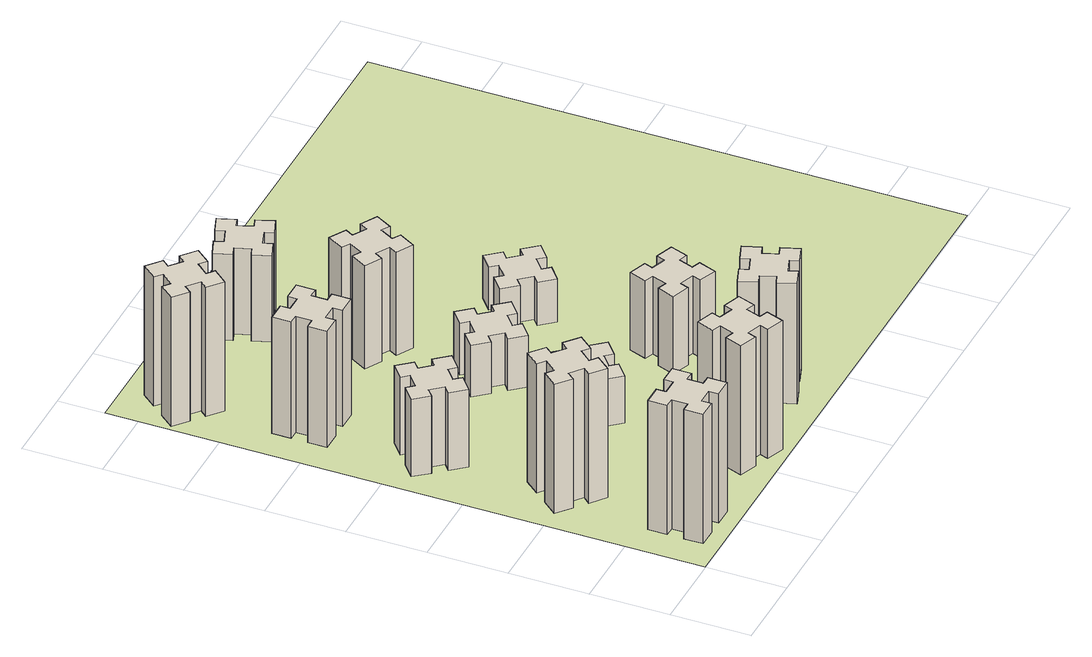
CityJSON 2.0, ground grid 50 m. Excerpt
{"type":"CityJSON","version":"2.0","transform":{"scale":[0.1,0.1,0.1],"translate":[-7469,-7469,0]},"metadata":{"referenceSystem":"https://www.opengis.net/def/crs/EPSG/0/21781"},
"CityObjects":{
"building1":{"type":"Building","attributes":{"class":"1000","function":"1000","usage":"1000","yearOfConstruction":2016,"roofType":"1000","measuredHeight":90,"storeysAboveGround":30,"storeysBelowGround":0},"geometry":[{"type":"Solid","lod":"1","boundaries":[[[[0,1,2,3,4,5,6,7,8,9,10,11,12,13,14,15,16,17,18,19]],[[17,16,20,21]],[[16,15,22,20]],[[15,14,23,22]],[[14,13,24,23]],[[13,12,25,24]],[[12,11,26,25]],[[11,10,27,26]],[[10,9,28,27]],[[9,8,29,28]],[[8,7,30,29]],[[7,6,31,30]],[[6,5,32,31]],[[5,4,33,32]],[[4,3,34,33]],[[3,2,35,34]],[[2,1,36,35]],[[1,0,37,36]],[[0,19,38,37]],[[19,18,39,38]],[[18,17,21,39]],[[24,25,26,27,28,29,30,31,32,33,34,35,36,37,38,39,21,20,22,23]]]]}]},
"building2":{"type":"Building","attributes":{"class":"1000","function":"1000","usage":"1000","yearOfConstruction":2016,"roofType":"1000","measuredHeight":90,"storeysAboveGround":30,"storeysBelowGround":0},"geometry":[{"type":"Solid","lod":"1","boundaries":[[[[40,41,42,43,44,45,46,47,48,49,50,51,52,53,54,55,56,57,58,59]],[[57,56,60,61]],[[56,55,62,60]],[[55,54,63,62]],[[54,53,64,63]],[[53,52,65,64]],[[52,51,66,65]],[[51,50,67,66]],[[50,49,68,67]],[[49,48,69,68]],[[48,47,70,69]],[[47,46,71,70]],[[46,45,72,71]],[[45,44,73,72]],[[44,43,74,73]],[[43,42,75,74]],[[42,41,76,75]],[[41,40,77,76]],[[40,59,78,77]],[[59,58,79,78]],[[58,57,61,79]],[[64,65,66,67,68,69,70,71,72,73,74,75,76,77,78,79,61,60,62,63]]]]}]},
"building3":{"type":"Building","attributes":{"class":"1000","function":"1000","usage":"1000","yearOfConstruction":2016,"roofType":"1000","measuredHeight":54,"storeysAboveGround":30,"storeysBelowGround":0},"geometry":[{"type":"Solid","lod":"1","boundaries":[[[[80,81,82,83,84,85,86,87,88,89,90,91,92,93,94,95,96,97,98,99]],[[97,96,100,101]],[[96,95,102,100]],[[95,94,103,102]],[[94,93,104,103]],[[93,92,105,104]],[[92,91,106,105]],[[91,90,107,106]],[[90,89,108,107]],[[89,88,109,108]],[[88,87,110,109]],[[87,86,111,110]],[[86,85,112,111]],[[85,84,113,112]],[[84,83,114,113]],[[83,82,115,114]],[[82,81,116,115]],[[81,80,117,116]],[[80,99,118,117]],[[99,98,119,118]],[[98,97,101,119]],[[104,105,106,107,108,109,110,111,112,113,114,115,116,117,118,119,101,100,102,103]]]]}]},
"building4":{"type":"Building","attributes":{"class":"1000","function":"1000","usage":"1000","yearOfConstruction":2016,"roofType":"1000","measuredHeight":81,"storeysAboveGround":30,"storeysBelowGround":0},"geometry":[{"type":"Solid","lod":"1","boundaries":[[[[120,121,122,123,124,125,126,127,128,129,130,131,132,133,134,135,136,137,138,139]],[[137,136,140,141]],[[136,135,142,140]],[[135,134,143,142]],[[134,133,144,143]],[[133,132,145,144]],[[132,131,146,145]],[[131,130,147,146]],[[130,129,148,147]],[[129,128,149,148]],[[128,127,150,149]],[[127,126,151,150]],[[126,125,152,151]],[[125,124,153,152]],[[124,123,154,153]],[[123,122,155,154]],[[122,121,156,155]],[[121,120,157,156]],[[120,139,158,157]],[[139,138,159,158]],[[138,137,141,159]],[[144,145,146,147,148,149,150,151,152,153,154,155,156,157,158,159,141,140,142,143]]]]}]},
"building5":{"type":"Building","attributes":{"class":"1000","function":"1000","usage":"1000","yearOfConstruction":2016,"roofType":"1000","measuredHeight":90,"storeysAboveGround":30,"storeysBelowGround":0},"geometry":[{"type":"Solid","lod":"1","boundaries":[[[[160,161,162,163,164,165,166,167,168,169,170,171,172,173,174,175,176,177,178,179]],[[177,176,180,181]],[[176,175,182,180]],[[175,174,183,182]],[[174,173,184,183]],[[173,172,185,184]],[[172,171,186,185]],[[171,170,187,186]],[[170,169,188,187]],[[169,168,189,188]],[[168,167,190,189]],[[167,166,191,190]],[[166,165,192,191]],[[165,164,193,192]],[[164,163,194,193]],[[163,162,195,194]],[[162,161,196,195]],[[161,160,197,196]],[[160,179,198,197]],[[179,178,199,198]],[[178,177,181,199]],[[184,185,186,187,188,189,190,191,192,193,194,195,196,197,198,199,181,180,182,183]]]]}]},
"building6":{"type":"Building","attributes":{"class":"1000","function":"1000","usage":"1000","yearOfConstruction":2016,"roofType":"1000","measuredHeight":90,"storeysAboveGround":30,"storeysBelowGround":0},"geometry":[{"type":"Solid","lod":"1","boundaries":[[[[200,201,202,203,204,205,206,207,208,209,210,211,212,213,214,215,216,217,218,219]],[[217,216,220,221]],[[216,215,222,220]],[[215,214,223,222]],[[214,213,224,223]],[[213,212,225,224]],[[212,211,226,225]],[[211,210,227,226]],[[210,209,228,227]],[[209,208,229,228]],[[208,207,230,229]],[[207,206,231,230]],[[206,205,232,231]],[[205,204,233,232]],[[204,203,234,233]],[[203,202,235,234]],[[202,201,236,235]],[[201,200,237,236]],[[200,219,238,237]],[[219,218,239,238]],[[218,217,221,239]],[[224,225,226,227,228,229,230,231,232,233,234,235,236,237,238,239,221,220,222,223]]]]}]},
"building7":{"type":"Building","attributes":{"class":"1000","function":"1000","usage":"1000","yearOfConstruction":2016,"roofType":"1000","measuredHeight":33,"storeysAboveGround":30,"storeysBelowGround":0},"geometry":[{"type":"Solid","lod":"1","boundaries":[[[[240,241,242,243,244,245,246,247,248,249,250,251,252,253,254,255,256,257,258,259]],[[257,256,260,261]],[[256,255,262,260]],[[255,254,263,262]],[[254,253,264,263]],[[253,252,265,264]],[[252,251,266,265]],[[251,250,267,266]],[[250,249,268,267]],[[249,248,269,268]],[[248,247,270,269]],[[247,246,271,270]],[[246,245,272,271]],[[245,244,273,272]],[[244,243,274,273]],[[243,242,275,274]],[[242,241,276,275]],[[241,240,277,276]],[[240,259,278,277]],[[259,258,279,278]],[[258,257,261,279]],[[264,265,266,267,268,269,270,271,272,273,274,275,276,277,278,279,261,260,262,263]]]]}]},
"building8":{"type":"Building","attributes":{"class":"1000","function":"1000","usage":"1000","yearOfConstruction":2016,"roofType":"1000","measuredHeight":36,"storeysAboveGround":30,"storeysBelowGround":0},"geometry":[{"type":"Solid","lod":"1","boundaries":[[[[280,281,282,283,284,285,286,287,288,289,290,291,292,293,294,295,296,297,298,299]],[[297,296,300,301]],[[296,295,302,300]],[[295,294,303,302]],[[294,293,304,303]],[[293,292,305,304]],[[292,291,306,305]],[[291,290,307,306]],[[290,289,308,307]],[[289,288,309,308]],[[288,287,310,309]],[[287,286,311,310]],[[286,285,312,311]],[[285,284,313,312]],[[284,283,314,313]],[[283,282,315,314]],[[282,281,316,315]],[[281,280,317,316]],[[280,299,318,317]],[[299,298,319,318]],[[298,297,301,319]],[[304,305,306,307,308,309,310,311,312,313,314,315,316,317,318,319,301,300,302,303]]]]}]},
"building9":{"type":"Building","attributes":{"class":"1000","function":"1000","usage":"1000","yearOfConstruction":2016,"roofType":"1000","measuredHeight":84,"storeysAboveGround":30,"storeysBelowGround":0},"geometry":[{"type":"Solid","lod":"1","boundaries":[[[[320,321,322,323,324,325,326,327,328,329,330,331,332,333,334,335,336,337,338,339]],[[337,336,340,341]],[[336,335,342,340]],[[335,334,343,342]],[[334,333,344,343]],[[333,332,345,344]],[[332,331,346,345]],[[331,330,347,346]],[[330,329,348,347]],[[329,328,349,348]],[[328,327,350,349]],[[327,326,351,350]],[[326,325,352,351]],[[325,324,353,352]],[[324,323,354,353]],[[323,322,355,354]],[[322,321,356,355]],[[321,320,357,356]],[[320,339,358,357]],[[339,338,359,358]],[[338,337,341,359]],[[344,345,346,347,348,349,350,351,352,353,354,355,356,357,358,359,341,340,342,343]]]]}]},
"building10":{"type":"Building","attributes":{"class":"1000","function":"1000","usage":"1000","yearOfConstruction":2016,"roofType":"1000","measuredHeight":72,"storeysAboveGround":30,"storeysBelowGround":0},"geometry":[{"type":"Solid","lod":"1","boundaries":[[[[360,361,362,363,364,365,366,367,368,369,370,371,372,373,374,375,376,377,378,379]],[[377,376,380,381]],[[376,375,382,380]],[[375,374,383,382]],[[374,373,384,383]],[[373,372,385,384]],[[372,371,386,385]],[[371,370,387,386]],[[370,369,388,387]],[[369,368,389,388]],[[368,367,390,389]],[[367,366,391,390]],[[366,365,392,391]],[[365,364,393,392]],[[364,363,394,393]],[[363,362,395,394]],[[362,361,396,395]],[[361,360,397,396]],[[360,379,398,397]],[[379,378,399,398]],[[378,377,381,399]],[[384,385,386,387,388,389,390,391,392,393,394,395,396,397,398,399,381,380,382,383]]]]}]},
"building11":{"type":"Building","attributes":{"class":"1000","function":"1000","usage":"1000","yearOfConstruction":2016,"roofType":"1000","measuredHeight":60,"storeysAboveGround":30,"storeysBelowGround":0},"geometry":[{"type":"Solid","lod":"1","boundaries":[[[[400,401,402,403,404,405,406,407,408,409,410,411,412,413,414,415,416,417,418,419]],[[417,416,420,421]],[[416,415,422,420]],[[415,414,423,422]],[[414,413,424,423]],[[413,412,425,424]],[[412,411,426,425]],[[411,410,427,426]],[[410,409,428,427]],[[409,408,429,428]],[[408,407,430,429]],[[407,406,431,430]],[[406,405,432,431]],[[405,404,433,432]],[[404,403,434,433]],[[403,402,435,434]],[[402,401,436,435]],[[401,400,437,436]],[[400,419,438,437]],[[419,418,439,438]],[[418,417,421,439]],[[424,425,426,427,428,429,430,431,432,433,434,435,436,437,438,439,421,420,422,423]]]]}]},
"building12":{"type":"Building","attributes":{"class":"1000","function":"1000","usage":"1000","yearOfConstruction":2016,"roofType":"1000","measuredHeight":54,"storeysAboveGround":30,"storeysBelowGround":0},"geometry":[{"type":"Solid","lod":"1","boundaries":[[[[440,441,442,443,444,445,446,447,448,449,450,451,452,453,454,455,456,457,458,459]],[[457,456,460,461]],[[456,455,462,460]],[[455,454,463,462]],[[454,453,464,463]],[[453,452,465,464]],[[452,451,466,465]],[[451,450,467,466]],[[450,449,468,467]],[[449,448,469,468]],[[448,447,470,469]],[[447,446,471,470]],[[446,445,472,471]],[[445,444,473,472]],[[444,443,474,473]],[[443,442,475,474]],[[442,441,476,475]],[[441,440,477,476]],[[440,459,478,477]],[[459,458,479,478]],[[458,457,461,479]],[[464,465,466,467,468,469,470,471,472,473,474,475,476,477,478,479,461,460,462,463]]]]}]},
"building13":{"type":"Building","attributes":{"class":"1000","function":"1000","usage":"1000","yearOfConstruction":2016,"roofType":"1000","measuredHeight":30,"storeysAboveGround":30,"storeysBelowGround":0},"geometry":[{"type":"Solid","lod":"1","boundaries":[[[[480,481,482,483,484,485,486,487,488,489,490,491,492,493,494,495,496,497,498,499]],[[497,496,500,501]],[[496,495,502,500]],[[495,494,503,502]],[[494,493,504,503]],[[493,492,505,504]],[[492,491,506,505]],[[491,490,507,506]],[[490,489,508,507]],[[489,488,509,508]],[[488,487,510,509]],[[487,486,511,510]],[[486,485,512,511]],[[485,484,513,512]],[[484,483,514,513]],[[483,482,515,514]],[[482,481,516,515]],[[481,480,517,516]],[[480,499,518,517]],[[499,498,519,518]],[[498,497,501,519]],[[504,505,506,507,508,509,510,511,512,513,514,515,516,517,518,519,501,500,502,503]]]]}]},
"landuse1":{"type":"LandUse","attributes":{"name":"plot1","function":"1010"},"geometry":[{"type":"MultiSurface","lod":"1","boundaries":[[[520,521,522,523]]]}]}
},
"vertices":[
[265,325,0],[265,225,0],[205,225,0],[205,105,0],[325,105,0],[325,165,0],[425,165,0],[425,105,0],[545,105,0],[545,225,0],[485,225,0],[485,325,0],[545,325,0],[545,445,0],[425,445,0],[425,385,0],[325,385,0],[325,445,0],[205,445,0],[205,325,0],[325,385,900],[325,445,900],[425,385,900],[425,445,900],[545,445,900],[545,325,900],[485,325,900],[485,225,900],[545,225,900],[545,105,900],[425,105,900],[425,165,900],[325,165,900],[325,105,900],[205,105,900],[205,225,900],[265,225,900],[265,325,900],[205,325,900],[205,445,900],
[484,1067,0],[408,1132,0],[446,1178,0],[354,1255,0],[277,1163,0],[323,1124,0],[259,1048,0],[213,1086,0],[136,994,0],[228,917,0],[266,963,0],[343,899,0],[304,853,0],[396,776,0],[473,868,0],[427,906,0],[492,983,0],[538,944,0],[615,1036,0],[523,1113,0],[492,983,900],[538,944,900],[427,906,900],[473,868,900],[396,776,900],[304,853,900],[343,899,900],[266,963,900],[228,917,900],[136,994,900],[213,1086,900],[259,1048,900],[323,1124,900],[277,1163,900],[354,1255,900],[446,1178,900],[408,1132,900],[484,1067,900],[523,1113,900],[615,1036,900],
[492,1888,0],[427,1964,0],[473,2003,0],[396,2095,0],[304,2018,0],[343,1972,0],[266,1907,0],[228,1953,0],[136,1876,0],[213,1784,0],[259,1823,0],[323,1746,0],[277,1708,0],[354,1616,0],[446,1693,0],[408,1739,0],[484,1803,0],[523,1757,0],[615,1834,0],[538,1926,0],[484,1803,540],[523,1757,540],[408,1739,540],[446,1693,540],[354,1616,540],[277,1708,540],[323,1746,540],[259,1823,540],[213,1784,540],[136,1876,540],[228,1953,540],[266,1907,540],[343,1972,540],[304,2018,540],[396,2095,540],[473,2003,540],[427,1964,540],[492,1888,540],[538,1926,540],[615,1834,540],
[485,2545,0],[485,2645,0],[545,2645,0],[545,2765,0],[425,2765,0],[425,2705,0],[325,2705,0],[325,2765,0],[205,2765,0],[205,2645,0],[265,2645,0],[265,2545,0],[205,2545,0],[205,2425,0],[325,2425,0],[325,2485,0],[425,2485,0],[425,2425,0],[545,2425,0],[545,2545,0],[425,2485,810],[425,2425,810],[325,2485,810],[325,2425,810],[205,2425,810],[205,2545,810],[265,2545,810],[265,2645,810],[205,2645,810],[205,2765,810],[325,2765,810],[325,2705,810],[425,2705,810],[425,2765,810],[545,2765,810],[545,2645,810],[485,2645,810],[485,2545,810],[545,2545,810],[545,2425,810],
[1029,360,0],[995,266,0],[939,287,0],[897,174,0],[1010,133,0],[1031,189,0],[1125,155,0],[1104,99,0],[1217,57,0],[1258,170,0],[1202,191,0],[1236,285,0],[1292,264,0],[1333,377,0],[1220,418,0],[1200,362,0],[1106,396,0],[1127,452,0],[1014,493,0],[973,380,0],[1106,396,900],[1127,452,900],[1200,362,900],[1220,418,900],[1333,377,900],[1292,264,900],[1236,285,900],[1202,191,900],[1258,170,900],[1217,57,900],[1104,99,900],[1125,155,900],[1031,189,900],[1010,133,900],[897,174,900],[939,287,900],[995,266,900],[1029,360,900],[973,380,900],[1014,493,900],
[384,3387,0],[308,3452,0],[346,3498,0],[254,3575,0],[177,3483,0],[223,3444,0],[159,3368,0],[113,3406,0],[36,3314,0],[128,3237,0],[166,3283,0],[243,3219,0],[204,3173,0],[296,3096,0],[373,3188,0],[327,3226,0],[392,3303,0],[438,3264,0],[515,3356,0],[423,3433,0],[392,3303,900],[438,3264,900],[327,3226,900],[373,3188,900],[296,3096,900],[204,3173,900],[243,3219,900],[166,3283,900],[128,3237,900],[36,3314,900],[113,3406,900],[159,3368,900],[223,3444,900],[177,3483,900],[254,3575,900],[346,3498,900],[308,3452,900],[384,3387,900],[423,3433,900],[515,3356,900],
[1083,1332,0],[1006,1267,0],[968,1313,0],[876,1236,0],[953,1144,0],[999,1183,0],[1063,1106,0],[1017,1068,0],[1094,976,0],[1186,1053,0],[1148,1099,0],[1224,1163,0],[1263,1117,0],[1355,1194,0],[1278,1286,0],[1232,1248,0],[1167,1324,0],[1213,1363,0],[1136,1455,0],[1044,1378,0],[1167,1324,330],[1213,1363,330],[1232,1248,330],[1278,1286,330],[1355,1194,330],[1263,1117,330],[1224,1163,330],[1148,1099,330],[1186,1053,330],[1094,976,330],[1017,1068,330],[1063,1106,330],[999,1183,330],[953,1144,330],[876,1236,330],[968,1313,330],[1006,1267,330],[1083,1332,330],[1044,1378,330],[1136,1455,330],
[1183,1972,0],[1106,1907,0],[1068,1953,0],[976,1876,0],[1053,1784,0],[1099,1823,0],[1163,1746,0],[1117,1708,0],[1194,1616,0],[1286,1693,0],[1248,1739,0],[1324,1803,0],[1363,1757,0],[1455,1834,0],[1378,1926,0],[1332,1888,0],[1267,1964,0],[1313,2003,0],[1236,2095,0],[1144,2018,0],[1267,1964,360],[1313,2003,360],[1332,1888,360],[1378,1926,360],[1455,1834,360],[1363,1757,360],[1324,1803,360],[1248,1739,360],[1286,1693,360],[1194,1616,360],[1117,1708,360],[1163,1746,360],[1099,1823,360],[1053,1784,360],[976,1876,360],[1068,1953,360],[1106,1907,360],[1183,1972,360],[1144,2018,360],[1236,2095,360],
[1765,496,0],[1671,462,0],[1650,518,0],[1537,477,0],[1579,364,0],[1635,385,0],[1669,291,0],[1613,270,0],[1654,157,0],[1767,199,0],[1746,255,0],[1840,289,0],[1860,233,0],[1973,274,0],[1932,387,0],[1876,366,0],[1842,460,0],[1898,480,0],[1857,593,0],[1744,552,0],[1842,460,840],[1898,480,840],[1876,366,840],[1932,387,840],[1973,274,840],[1860,233,840],[1840,289,840],[1746,255,840],[1767,199,840],[1654,157,840],[1613,270,840],[1669,291,840],[1635,385,840],[1579,364,840],[1537,477,840],[1650,518,840],[1671,462,840],[1765,496,840],[1744,552,840],[1857,593,840],
[1314,2666,0],[1227,2716,0],[1257,2768,0],[1153,2828,0],[1093,2724,0],[1145,2694,0],[1095,2607,0],[1043,2637,0],[983,2533,0],[1087,2473,0],[1117,2525,0],[1204,2475,0],[1174,2423,0],[1278,2363,0],[1338,2467,0],[1286,2497,0],[1336,2584,0],[1388,2554,0],[1448,2658,0],[1344,2718,0],[1336,2584,720],[1388,2554,720],[1286,2497,720],[1338,2467,720],[1278,2363,720],[1174,2423,720],[1204,2475,720],[1117,2525,720],[1087,2473,720],[983,2533,720],[1043,2637,720],[1095,2607,720],[1145,2694,720],[1093,2724,720],[1153,2828,720],[1257,2768,720],[1227,2716,720],[1314,2666,720],[1344,2718,720],[1448,2658,720],
[1125,3456,0],[1031,3422,0],[1010,3478,0],[897,3437,0],[939,3324,0],[995,3345,0],[1029,3251,0],[973,3230,0],[1014,3117,0],[1127,3159,0],[1106,3215,0],[1200,3249,0],[1220,3193,0],[1333,3234,0],[1292,3347,0],[1236,3326,0],[1202,3420,0],[1258,3440,0],[1217,3553,0],[1104,3512,0],[1202,3420,600],[1258,3440,600],[1236,3326,600],[1292,3347,600],[1333,3234,600],[1220,3193,600],[1200,3249,600],[1106,3215,600],[1127,3159,600],[1014,3117,600],[973,3230,600],[1029,3251,600],[995,3345,600],[939,3324,600],[897,3437,600],[1010,3478,600],[1031,3422,600],[1125,3456,600],[1104,3512,600],[1217,3553,600],
[1942,931,0],[1976,1025,0],[2032,1004,0],[2073,1117,0],[1960,1158,0],[1940,1102,0],[1846,1136,0],[1867,1192,0],[1754,1233,0],[1713,1120,0],[1769,1100,0],[1735,1006,0],[1679,1027,0],[1637,914,0],[1750,873,0],[1771,929,0],[1865,895,0],[1844,839,0],[1957,797,0],[1998,910,0],[1865,895,540],[1844,839,540],[1771,929,540],[1750,873,540],[1637,914,540],[1679,1027,540],[1735,1006,540],[1769,1100,540],[1713,1120,540],[1754,1233,540],[1867,1192,540],[1846,1136,540],[1940,1102,540],[1960,1158,540],[2073,1117,540],[2032,1004,540],[1976,1025,540],[1942,931,540],[1998,910,540],[1957,797,540],
[1972,1988,0],[1907,2064,0],[1953,2103,0],[1876,2195,0],[1784,2118,0],[1823,2072,0],[1746,2007,0],[1708,2053,0],[1616,1976,0],[1693,1884,0],[1739,1923,0],[1803,1846,0],[1757,1808,0],[1834,1716,0],[1926,1793,0],[1888,1839,0],[1964,1903,0],[2003,1857,0],[2095,1934,0],[2018,2026,0],[1964,1903,300],[2003,1857,300],[1888,1839,300],[1926,1793,300],[1834,1716,300],[1757,1808,300],[1803,1846,300],[1739,1923,300],[1693,1884,300],[1616,1976,300],[1708,2053,300],[1746,2007,300],[1823,2072,300],[1784,2118,300],[1876,2195,300],[1953,2103,300],[1907,2064,300],[1972,1988,300],[2018,2026,300],[2095,1934,300],
[5,3705,0],[3705,3705,0],[3705,5,0],[5,5,0]
]}
